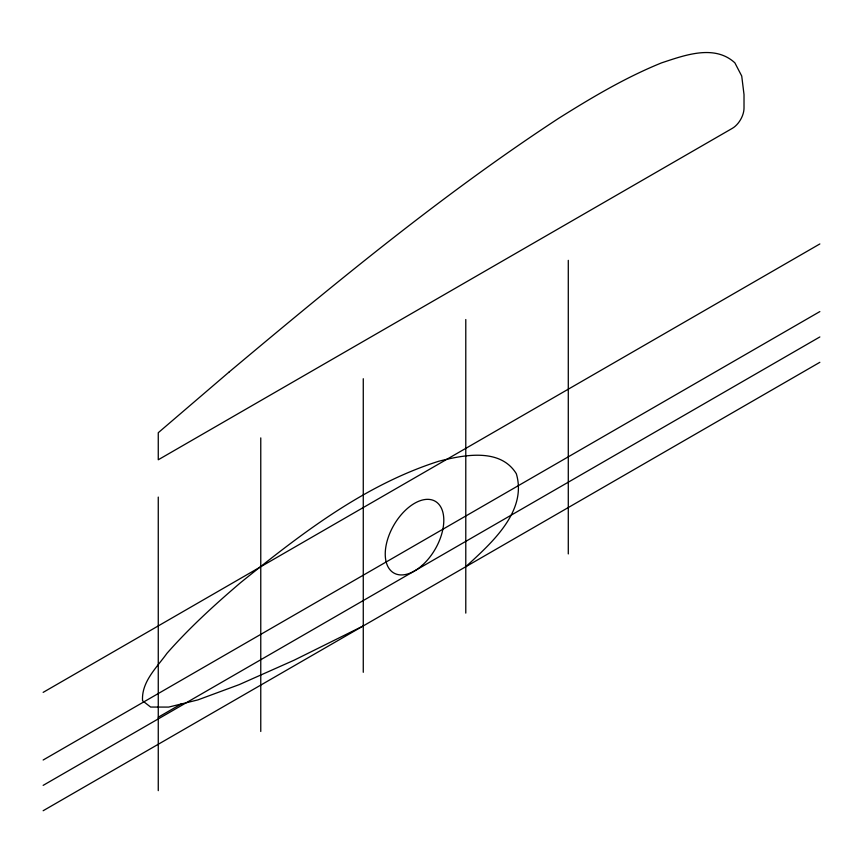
<?xml version="1.0" encoding="UTF-8"?>
<svg xmlns="http://www.w3.org/2000/svg" width="863" height="863" viewBox="0 0 863 863"><rect width="100%" height="100%" fill="white"/><g stroke="black" fill="none" stroke-linecap="round" stroke-linejoin="round"><path stroke-width="1.29" d="M465.783 566.732C490.626 543.798 527.627 511.748 516.322 473.722C500.216 447.476 463.507 454.984 438.62 461.284C364.035 485.071 300.928 534.046 240.745 582.514C214.79 604.639 189.547 627.681 166.98 653.302C156.764 667.574 141.349 681.738 142.546 700.745L150.615 707.056L168.673 707.088L197.843 699.915L239.245 684.607L294.013 660.249L363.269 625.912M43.15 692.374L819.85 243.949M43.15 760.012L819.85 311.586M158.263 717.218L181.694 703.69M43.15 785.373L819.85 336.948M43.15 810.735L819.85 362.309M568.285 260.346L568.285 553.927M465.783 319.526L465.783 613.108M363.269 378.717L363.269 672.299M260.766 437.897L260.766 731.479M158.263 497.077L158.263 790.659M229.191 371.953L158.263 432.719L158.263 459.774L732.299 128.36A16.57 9.569 -60 0 0 744.014 108.069L744.014 94.542L741.727 76.041L734.866 62.837C714.435 44.013 684.499 55.318 661.641 62.837C625.395 77.519 591.716 97.562 558.674 118.317C442.568 194.326 335.405 282.924 229.191 371.953M422.104 565.427A41.424 23.916 -60 0 0 435.232 501.274A41.424 23.916 -60 0 0 386.236 544.726A41.424 23.916 -60 0 0 422.104 565.427"/></g></svg>
